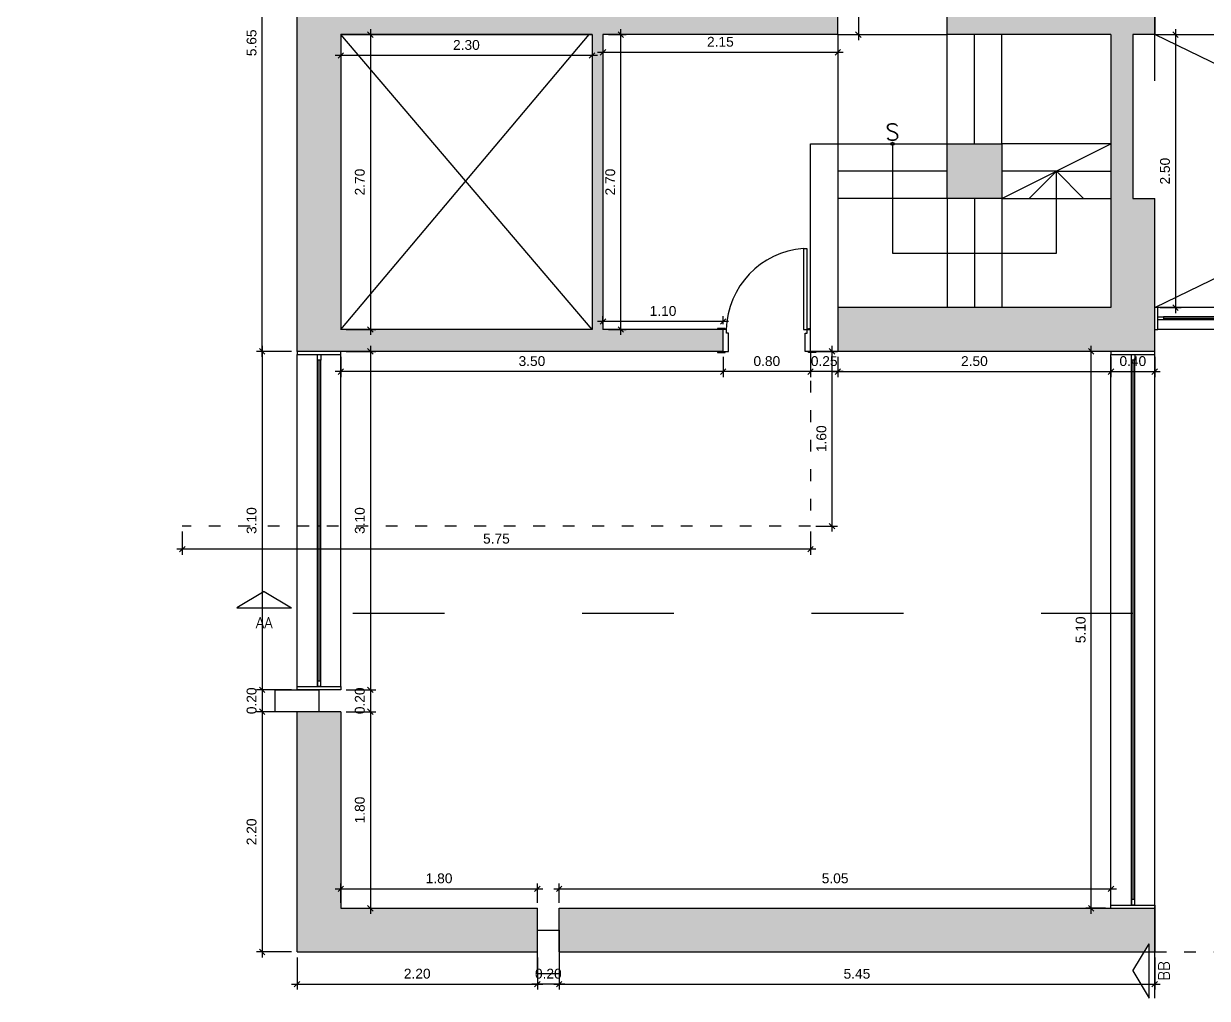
# Model space of a CAD drawing. Header units: millimetres. Extents: x 4 to 107, y -19 to 38.
# Drawn here: x 41.88 to 52.71, y 5.06 to 13.99 of the extents above; entities that cross this region are included whole.
import ezdxf

# ---------------------------------------------------------------- set-up
doc = ezdxf.new("R2010")
doc.units = ezdxf.units.MM
doc.linetypes.add('ACAD_ISO03W100', pattern=[30, 12, -18])
for name, color, linetype in [('ALVENARIA', 4, 'Continuous'), ('CAIXILHOS', 1, 'Continuous'), ('CORTE', 4, 'Continuous'), ('COTAS', 7, 'Continuous'), ('ESCADA', 1, 'Continuous'), ('HACHURA', 253, 'Continuous'), ('PROJEÇÃO', 8, 'Continuous'), ('SIMBOLOS', 7, 'Continuous')]:
    doc.layers.add(name, color=color, linetype=linetype)
doc.styles.add('Simples padrao', font='simplex.shx', dxfattribs={"height": 0.025})
doc.styles.get("Standard").update_dxf_attribs({"font": 'arial.ttf'})
doc.dimstyles.new('1-50', dxfattribs={"dimscale": 0.5, "dimtxt": 0.18, "dimasz": 0.1, "dimexe": 0.1, "dimexo": 0.1, "dimgap": 0.1, "dimtad": 1, "dimzin": 0, "dimdsep": 46, "dimtxsty": 'Standard', "dimblk": 'OBLIQUE', "dimcen": 0.1, "dimdle": 0.1, "dimclrd": 1, "dimclre": 1, "dimclrt": 256, "dimadec": 0, "dimazin": 0, "dimtfac": 1, "dimtmove": 0, "dimatfit": 3, "dimldrblk": 'ORIGIN2', "dimfxl": 1, "dimtolj": 1, "dimtzin": 0, "dimarcsym": 1})

# ---------------------------------------------------------------- blocks, each defined once
blk = doc.blocks.new('_Oblique')
at = {"color": 0, "linetype": 'ByBlock', "lineweight": -2}
blk.add_line((-0.5, -0.5), (0.5, 0.5), dxfattribs=at)
blk = doc.blocks.new('*D87')
at = {"color": 1, "lineweight": -2, "ltscale": 0.025, "transparency": 16777216}
for p, q in [((49.519, 17.688), (49.519, 13.838)), ((49.381, 17.638), (49.569, 17.638)), ((49.381, 13.888), (49.569, 13.888))]:
    blk.add_line(p, q, dxfattribs=at)
at = {"color": 1, "lineweight": -2, "ltscale": 0.025, "transparency": 16777216, "xscale": 0.05, "yscale": 0.05, "zscale": 0.05}
for p, rotation in [((49.519, 17.638), 90), ((49.519, 13.888), 270)]:
    blk.add_blockref('_Oblique', p, dxfattribs=dict(at, rotation=rotation))
at = {"ltscale": 0.025, "transparency": 16777216, "insert": (49.423, 15.763), "char_height": 0.09, "attachment_point": 5, "rotation": 90}
blk.add_mtext('\\A1;3.75', dxfattribs=at)
blk = doc.blocks.new('_Origin2')
at = {"color": 0, "linetype": 'ByBlock', "lineweight": -2}
blk.add_line((-0.5, 0), (-1, 0), dxfattribs=at)
for radius in [0.5, 0.25]:
    blk.add_circle((0, 0), radius, dxfattribs=at)
blk = doc.blocks.new('*D95')
at = {"layer": 'COTAS', "color": 1, "lineweight": -2, "ltscale": 0.025, "transparency": 16777216}
for p, q in [((44.831, 10.988), (45.102, 10.988)), ((45.052, 11.038), (45.052, 7.838)), ((44.831, 7.888), (45.102, 7.888))]:
    blk.add_line(p, q, dxfattribs=at)
at = {"layer": 'COTAS', "color": 1, "lineweight": -2, "ltscale": 0.025, "transparency": 16777216, "xscale": 0.05, "yscale": 0.05, "zscale": 0.05}
for p, rotation in [((45.052, 10.988), 90), ((45.052, 7.888), 270)]:
    blk.add_blockref('_Oblique', p, dxfattribs=dict(at, rotation=rotation))
at = {"layer": 'COTAS', "ltscale": 0.025, "transparency": 16777216, "insert": (44.956, 9.438), "char_height": 0.09, "attachment_point": 5, "rotation": 90}
blk.add_mtext('\\A1;3.10', dxfattribs=at)
blk = doc.blocks.new('*D96')
at = {"layer": 'COTAS', "color": 1, "lineweight": -2, "ltscale": 0.025, "transparency": 16777216}
for p, q in [((45.052, 7.938), (45.052, 7.638)), ((44.831, 7.888), (45.102, 7.888)), ((44.831, 7.688), (45.102, 7.688))]:
    blk.add_line(p, q, dxfattribs=at)
at = {"layer": 'COTAS', "color": 1, "lineweight": -2, "ltscale": 0.025, "transparency": 16777216, "xscale": 0.05, "yscale": 0.05, "zscale": 0.05}
for p, rotation in [((45.052, 7.888), 90), ((45.052, 7.688), 270)]:
    blk.add_blockref('_Oblique', p, dxfattribs=dict(at, rotation=rotation))
at = {"layer": 'COTAS', "ltscale": 0.025, "transparency": 16777216, "insert": (44.956, 7.788), "char_height": 0.09, "attachment_point": 5, "rotation": 90}
blk.add_mtext('\\A1;0.20', dxfattribs=at)
blk = doc.blocks.new('*D97')
at = {"layer": 'COTAS', "color": 1, "lineweight": -2, "ltscale": 0.025, "transparency": 16777216}
for p, q in [((45.052, 7.738), (45.052, 5.838)), ((44.831, 7.688), (45.102, 7.688)), ((44.831, 5.888), (45.102, 5.888))]:
    blk.add_line(p, q, dxfattribs=at)
at = {"layer": 'COTAS', "color": 1, "lineweight": -2, "ltscale": 0.025, "transparency": 16777216, "xscale": 0.05, "yscale": 0.05, "zscale": 0.05}
for p, rotation in [((45.052, 7.688), 90), ((45.052, 5.888), 270)]:
    blk.add_blockref('_Oblique', p, dxfattribs=dict(at, rotation=rotation))
at = {"layer": 'COTAS', "ltscale": 0.025, "transparency": 16777216, "insert": (44.956, 6.788), "char_height": 0.09, "attachment_point": 5, "rotation": 90}
blk.add_mtext('\\A1;1.80', dxfattribs=at)
blk = doc.blocks.new('*D98')
at = {"layer": 'COTAS', "color": 1, "lineweight": -2, "ltscale": 0.025, "transparency": 16777216}
for p, q in [((44.781, 5.938), (44.781, 6.116)), ((46.581, 5.938), (46.581, 6.116)), ((44.731, 6.066), (46.631, 6.066))]:
    blk.add_line(p, q, dxfattribs=at)
at = {"layer": 'COTAS', "color": 1, "lineweight": -2, "ltscale": 0.025, "transparency": 16777216, "xscale": 0.05, "yscale": 0.05, "zscale": 0.05, "rotation": 180}
blk.add_blockref('_Oblique', (44.781, 6.066), dxfattribs=at)
at = {"layer": 'COTAS', "color": 1, "lineweight": -2, "ltscale": 0.025, "transparency": 16777216, "xscale": 0.05, "yscale": 0.05, "zscale": 0.05}
blk.add_blockref('_Oblique', (46.581, 6.066), dxfattribs=at)
at = {"layer": 'COTAS', "ltscale": 0.025, "transparency": 16777216, "insert": (45.681, 6.162), "char_height": 0.09, "attachment_point": 5}
blk.add_mtext('\\A1;1.80', dxfattribs=at)
blk = doc.blocks.new('*D99')
at = {"layer": 'COTAS', "color": 1, "lineweight": -2, "ltscale": 0.025, "transparency": 16777216}
for p, q in [((44.381, 5.438), (44.381, 5.143)), ((46.581, 5.438), (46.581, 5.143)), ((44.331, 5.193), (46.631, 5.193))]:
    blk.add_line(p, q, dxfattribs=at)
at = {"layer": 'COTAS', "color": 1, "lineweight": -2, "ltscale": 0.025, "transparency": 16777216, "xscale": 0.05, "yscale": 0.05, "zscale": 0.05, "rotation": 180}
blk.add_blockref('_Oblique', (44.381, 5.193), dxfattribs=at)
at = {"layer": 'COTAS', "color": 1, "lineweight": -2, "ltscale": 0.025, "transparency": 16777216, "xscale": 0.05, "yscale": 0.05, "zscale": 0.05}
blk.add_blockref('_Oblique', (46.581, 5.193), dxfattribs=at)
at = {"layer": 'COTAS', "ltscale": 0.025, "transparency": 16777216, "insert": (45.481, 5.289), "char_height": 0.09, "attachment_point": 5}
blk.add_mtext('\\A1;2.20', dxfattribs=at)
blk = doc.blocks.new('*D100')
at = {"layer": 'COTAS', "color": 1, "lineweight": -2, "ltscale": 0.025, "transparency": 16777216}
for p, q in [((46.581, 5.238), (46.581, 5.143)), ((46.781, 5.238), (46.781, 5.143)), ((46.831, 5.193), (46.531, 5.193))]:
    blk.add_line(p, q, dxfattribs=at)
at = {"layer": 'COTAS', "color": 1, "lineweight": -2, "ltscale": 0.025, "transparency": 16777216, "xscale": 0.05, "yscale": 0.05, "zscale": 0.05, "rotation": 180}
blk.add_blockref('_Oblique', (46.581, 5.193), dxfattribs=at)
at = {"layer": 'COTAS', "color": 1, "lineweight": -2, "ltscale": 0.025, "transparency": 16777216, "xscale": 0.05, "yscale": 0.05, "zscale": 0.05}
blk.add_blockref('_Oblique', (46.781, 5.193), dxfattribs=at)
at = {"layer": 'COTAS', "ltscale": 0.025, "transparency": 16777216, "insert": (46.681, 5.289), "char_height": 0.09, "attachment_point": 5}
blk.add_mtext('\\A1;0.20', dxfattribs=at)
blk = doc.blocks.new('*D101')
at = {"layer": 'COTAS', "color": 1, "lineweight": -2, "ltscale": 0.025, "transparency": 16777216}
for p, q in [((46.781, 5.438), (46.781, 5.143)), ((52.231, 5.438), (52.231, 5.143)), ((46.731, 5.193), (52.281, 5.193))]:
    blk.add_line(p, q, dxfattribs=at)
at = {"layer": 'COTAS', "color": 1, "lineweight": -2, "ltscale": 0.025, "transparency": 16777216, "xscale": 0.05, "yscale": 0.05, "zscale": 0.05, "rotation": 180}
blk.add_blockref('_Oblique', (46.781, 5.193), dxfattribs=at)
at = {"layer": 'COTAS', "color": 1, "lineweight": -2, "ltscale": 0.025, "transparency": 16777216, "xscale": 0.05, "yscale": 0.05, "zscale": 0.05}
blk.add_blockref('_Oblique', (52.231, 5.193), dxfattribs=at)
at = {"layer": 'COTAS', "ltscale": 0.025, "transparency": 16777216, "insert": (49.506, 5.288), "char_height": 0.09, "attachment_point": 5}
blk.add_mtext('\\A1;5.45', dxfattribs=at)
blk = doc.blocks.new('*D102')
at = {"layer": 'COTAS', "color": 1, "lineweight": -2, "ltscale": 0.025, "transparency": 16777216}
for p, q in [((46.781, 5.938), (46.781, 6.116)), ((51.831, 5.938), (51.831, 6.116)), ((46.731, 6.066), (51.881, 6.066))]:
    blk.add_line(p, q, dxfattribs=at)
at = {"layer": 'COTAS', "color": 1, "lineweight": -2, "ltscale": 0.025, "transparency": 16777216, "xscale": 0.05, "yscale": 0.05, "zscale": 0.05, "rotation": 180}
blk.add_blockref('_Oblique', (46.781, 6.066), dxfattribs=at)
at = {"layer": 'COTAS', "color": 1, "lineweight": -2, "ltscale": 0.025, "transparency": 16777216, "xscale": 0.05, "yscale": 0.05, "zscale": 0.05}
blk.add_blockref('_Oblique', (51.831, 6.066), dxfattribs=at)
at = {"layer": 'COTAS', "ltscale": 0.025, "transparency": 16777216, "insert": (49.306, 6.162), "char_height": 0.09, "attachment_point": 5}
blk.add_mtext('\\A1;5.05', dxfattribs=at)
blk = doc.blocks.new('*D103')
at = {"layer": 'COTAS', "color": 1, "lineweight": -2, "ltscale": 0.025, "transparency": 16777216}
for p, q in [((51.781, 10.988), (51.6, 10.988)), ((51.65, 5.838), (51.65, 11.038)), ((51.781, 5.888), (51.6, 5.888))]:
    blk.add_line(p, q, dxfattribs=at)
at = {"layer": 'COTAS', "color": 1, "lineweight": -2, "ltscale": 0.025, "transparency": 16777216, "xscale": 0.05, "yscale": 0.05, "zscale": 0.05}
for p, rotation in [((51.65, 10.988), 90), ((51.65, 5.888), 270)]:
    blk.add_blockref('_Oblique', p, dxfattribs=dict(at, rotation=rotation))
at = {"layer": 'COTAS', "ltscale": 0.025, "transparency": 16777216, "insert": (51.554, 8.438), "char_height": 0.09, "attachment_point": 5, "rotation": 90}
blk.add_mtext('\\A1;5.10', dxfattribs=at)
blk = doc.blocks.new('*D104')
at = {"layer": 'COTAS', "color": 1, "lineweight": -2, "ltscale": 0.025, "transparency": 16777216}
for p, q in [((49.331, 10.938), (49.331, 10.752)), ((51.831, 10.938), (51.831, 10.752)), ((49.281, 10.802), (51.881, 10.802))]:
    blk.add_line(p, q, dxfattribs=at)
at = {"layer": 'COTAS', "color": 1, "lineweight": -2, "ltscale": 0.025, "transparency": 16777216, "xscale": 0.05, "yscale": 0.05, "zscale": 0.05, "rotation": 180}
blk.add_blockref('_Oblique', (49.331, 10.802), dxfattribs=at)
at = {"layer": 'COTAS', "color": 1, "lineweight": -2, "ltscale": 0.025, "transparency": 16777216, "xscale": 0.05, "yscale": 0.05, "zscale": 0.05}
blk.add_blockref('_Oblique', (51.831, 10.802), dxfattribs=at)
at = {"layer": 'COTAS', "ltscale": 0.025, "transparency": 16777216, "insert": (50.581, 10.898), "char_height": 0.09, "attachment_point": 5}
blk.add_mtext('\\A1;2.50', dxfattribs=at)
blk = doc.blocks.new('*D105')
at = {"layer": 'COTAS', "color": 1, "lineweight": -2, "ltscale": 0.025, "transparency": 16777216}
for p, q in [((51.831, 10.938), (51.831, 10.752)), ((52.231, 10.938), (52.231, 10.752)), ((51.781, 10.802), (52.281, 10.802))]:
    blk.add_line(p, q, dxfattribs=at)
at = {"layer": 'COTAS', "color": 1, "lineweight": -2, "ltscale": 0.025, "transparency": 16777216, "xscale": 0.05, "yscale": 0.05, "zscale": 0.05, "rotation": 180}
blk.add_blockref('_Oblique', (51.831, 10.802), dxfattribs=at)
at = {"layer": 'COTAS', "color": 1, "lineweight": -2, "ltscale": 0.025, "transparency": 16777216, "xscale": 0.05, "yscale": 0.05, "zscale": 0.05}
blk.add_blockref('_Oblique', (52.231, 10.802), dxfattribs=at)
at = {"layer": 'COTAS', "ltscale": 0.025, "transparency": 16777216, "insert": (52.031, 10.898), "char_height": 0.09, "attachment_point": 5}
blk.add_mtext('\\A1;0.40', dxfattribs=at)
blk = doc.blocks.new('*D106')
at = {"layer": 'COTAS', "color": 1, "lineweight": -2, "ltscale": 0.025, "transparency": 16777216}
for p, q in [((49.081, 10.938), (49.081, 10.752)), ((49.331, 10.938), (49.331, 10.752)), ((49.381, 10.802), (49.031, 10.802))]:
    blk.add_line(p, q, dxfattribs=at)
at = {"layer": 'COTAS', "color": 1, "lineweight": -2, "ltscale": 0.025, "transparency": 16777216, "xscale": 0.05, "yscale": 0.05, "zscale": 0.05, "rotation": 180}
blk.add_blockref('_Oblique', (49.081, 10.802), dxfattribs=at)
at = {"layer": 'COTAS', "color": 1, "lineweight": -2, "ltscale": 0.025, "transparency": 16777216, "xscale": 0.05, "yscale": 0.05, "zscale": 0.05}
blk.add_blockref('_Oblique', (49.331, 10.802), dxfattribs=at)
at = {"layer": 'COTAS', "ltscale": 0.025, "transparency": 16777216, "insert": (49.206, 10.898), "char_height": 0.09, "attachment_point": 5}
blk.add_mtext('\\A1;0.25', dxfattribs=at)
blk = doc.blocks.new('*D107')
at = {"layer": 'COTAS', "color": 1, "lineweight": -2, "ltscale": 0.025, "transparency": 16777216}
for p, q in [((48.281, 10.938), (48.281, 10.752)), ((49.081, 10.938), (49.081, 10.752)), ((49.131, 10.802), (48.231, 10.802))]:
    blk.add_line(p, q, dxfattribs=at)
at = {"layer": 'COTAS', "color": 1, "lineweight": -2, "ltscale": 0.025, "transparency": 16777216, "xscale": 0.05, "yscale": 0.05, "zscale": 0.05, "rotation": 180}
blk.add_blockref('_Oblique', (48.281, 10.802), dxfattribs=at)
at = {"layer": 'COTAS', "color": 1, "lineweight": -2, "ltscale": 0.025, "transparency": 16777216, "xscale": 0.05, "yscale": 0.05, "zscale": 0.05}
blk.add_blockref('_Oblique', (49.081, 10.802), dxfattribs=at)
at = {"layer": 'COTAS', "ltscale": 0.025, "transparency": 16777216, "insert": (48.681, 10.898), "char_height": 0.09, "attachment_point": 5}
blk.add_mtext('\\A1;0.80', dxfattribs=at)
blk = doc.blocks.new('*D108')
at = {"layer": 'COTAS', "color": 1, "lineweight": -2, "ltscale": 0.025, "transparency": 16777216}
for p, q in [((44.781, 10.938), (44.781, 10.752)), ((48.281, 10.938), (48.281, 10.752)), ((48.331, 10.802), (44.731, 10.802))]:
    blk.add_line(p, q, dxfattribs=at)
at = {"layer": 'COTAS', "color": 1, "lineweight": -2, "ltscale": 0.025, "transparency": 16777216, "xscale": 0.05, "yscale": 0.05, "zscale": 0.05, "rotation": 180}
blk.add_blockref('_Oblique', (44.781, 10.802), dxfattribs=at)
at = {"layer": 'COTAS', "color": 1, "lineweight": -2, "ltscale": 0.025, "transparency": 16777216, "xscale": 0.05, "yscale": 0.05, "zscale": 0.05}
blk.add_blockref('_Oblique', (48.281, 10.802), dxfattribs=at)
at = {"layer": 'COTAS', "ltscale": 0.025, "transparency": 16777216, "insert": (46.531, 10.898), "char_height": 0.09, "attachment_point": 5}
blk.add_mtext('\\A1;3.50', dxfattribs=at)
blk = doc.blocks.new('*D109')
at = {"layer": 'COTAS', "color": 1, "lineweight": -2, "ltscale": 0.025, "transparency": 16777216}
for p, q in [((47.181, 11.238), (47.181, 11.311)), ((48.281, 11.238), (48.281, 11.311)), ((48.331, 11.261), (47.131, 11.261))]:
    blk.add_line(p, q, dxfattribs=at)
at = {"layer": 'COTAS', "color": 1, "lineweight": -2, "ltscale": 0.025, "transparency": 16777216, "xscale": 0.05, "yscale": 0.05, "zscale": 0.05, "rotation": 180}
blk.add_blockref('_Oblique', (47.181, 11.261), dxfattribs=at)
at = {"layer": 'COTAS', "color": 1, "lineweight": -2, "ltscale": 0.025, "transparency": 16777216, "xscale": 0.05, "yscale": 0.05, "zscale": 0.05}
blk.add_blockref('_Oblique', (48.281, 11.261), dxfattribs=at)
at = {"layer": 'COTAS', "ltscale": 0.025, "transparency": 16777216, "insert": (47.731, 11.357), "char_height": 0.09, "attachment_point": 5}
blk.add_mtext('\\A1;1.10', dxfattribs=at)
blk = doc.blocks.new('*D110')
at = {"layer": 'COTAS', "color": 1, "lineweight": -2, "ltscale": 0.025, "transparency": 16777216}
for p, q in [((47.231, 13.888), (47.394, 13.888)), ((47.344, 11.138), (47.344, 13.938)), ((47.231, 11.188), (47.394, 11.188))]:
    blk.add_line(p, q, dxfattribs=at)
at = {"layer": 'COTAS', "color": 1, "lineweight": -2, "ltscale": 0.025, "transparency": 16777216, "xscale": 0.05, "yscale": 0.05, "zscale": 0.05}
for p, rotation in [((47.344, 13.888), 90), ((47.344, 11.188), 270)]:
    blk.add_blockref('_Oblique', p, dxfattribs=dict(at, rotation=rotation))
at = {"layer": 'COTAS', "ltscale": 0.025, "transparency": 16777216, "insert": (47.248, 12.538), "char_height": 0.09, "attachment_point": 5, "rotation": 90}
blk.add_mtext('\\A1;2.70', dxfattribs=at)
blk = doc.blocks.new('*D111')
at = {"layer": 'COTAS', "color": 1, "lineweight": -2, "ltscale": 0.025, "transparency": 16777216}
for p, q in [((47.181, 13.838), (47.181, 13.676)), ((49.331, 13.838), (49.331, 13.676)), ((47.131, 13.726), (49.381, 13.726))]:
    blk.add_line(p, q, dxfattribs=at)
at = {"layer": 'COTAS', "color": 1, "lineweight": -2, "ltscale": 0.025, "transparency": 16777216, "xscale": 0.05, "yscale": 0.05, "zscale": 0.05, "rotation": 180}
blk.add_blockref('_Oblique', (47.181, 13.726), dxfattribs=at)
at = {"layer": 'COTAS', "color": 1, "lineweight": -2, "ltscale": 0.025, "transparency": 16777216, "xscale": 0.05, "yscale": 0.05, "zscale": 0.05}
blk.add_blockref('_Oblique', (49.331, 13.726), dxfattribs=at)
at = {"layer": 'COTAS', "ltscale": 0.025, "transparency": 16777216, "insert": (48.256, 13.822), "char_height": 0.09, "attachment_point": 5}
blk.add_mtext('\\A1;2.15', dxfattribs=at)
blk = doc.blocks.new('*D112')
at = {"layer": 'COTAS', "color": 1, "lineweight": -2, "ltscale": 0.025, "transparency": 16777216}
for p, q in [((44.781, 13.838), (44.781, 13.647)), ((47.081, 13.838), (47.081, 13.647)), ((47.131, 13.697), (44.731, 13.697))]:
    blk.add_line(p, q, dxfattribs=at)
at = {"layer": 'COTAS', "color": 1, "lineweight": -2, "ltscale": 0.025, "transparency": 16777216, "xscale": 0.05, "yscale": 0.05, "zscale": 0.05, "rotation": 180}
blk.add_blockref('_Oblique', (44.781, 13.697), dxfattribs=at)
at = {"layer": 'COTAS', "color": 1, "lineweight": -2, "ltscale": 0.025, "transparency": 16777216, "xscale": 0.05, "yscale": 0.05, "zscale": 0.05}
blk.add_blockref('_Oblique', (47.081, 13.697), dxfattribs=at)
at = {"layer": 'COTAS', "ltscale": 0.025, "transparency": 16777216, "insert": (45.931, 13.793), "char_height": 0.09, "attachment_point": 5}
blk.add_mtext('\\A1;2.30', dxfattribs=at)
blk = doc.blocks.new('*D113')
at = {"layer": 'COTAS', "color": 1, "lineweight": -2, "ltscale": 0.025, "transparency": 16777216}
for p, q in [((44.831, 13.888), (45.102, 13.888)), ((45.052, 13.938), (45.052, 11.138)), ((44.831, 11.188), (45.102, 11.188))]:
    blk.add_line(p, q, dxfattribs=at)
at = {"layer": 'COTAS', "color": 1, "lineweight": -2, "ltscale": 0.025, "transparency": 16777216, "xscale": 0.05, "yscale": 0.05, "zscale": 0.05}
for p, rotation in [((45.052, 13.888), 90), ((45.052, 11.188), 270)]:
    blk.add_blockref('_Oblique', p, dxfattribs=dict(at, rotation=rotation))
at = {"layer": 'COTAS', "ltscale": 0.025, "transparency": 16777216, "insert": (44.956, 12.538), "char_height": 0.09, "attachment_point": 5, "rotation": 90}
blk.add_mtext('\\A1;2.70', dxfattribs=at)
blk = doc.blocks.new('*D114')
at = {"layer": 'COTAS', "color": 1, "lineweight": -2, "ltscale": 0.025, "transparency": 16777216}
for p, q in [((44.331, 10.988), (44.011, 10.988)), ((44.061, 11.038), (44.061, 7.838)), ((44.331, 7.888), (44.011, 7.888))]:
    blk.add_line(p, q, dxfattribs=at)
at = {"layer": 'COTAS', "color": 1, "lineweight": -2, "ltscale": 0.025, "transparency": 16777216, "xscale": 0.05, "yscale": 0.05, "zscale": 0.05}
for p, rotation in [((44.061, 10.988), 90), ((44.061, 7.888), 270)]:
    blk.add_blockref('_Oblique', p, dxfattribs=dict(at, rotation=rotation))
at = {"layer": 'COTAS', "ltscale": 0.025, "transparency": 16777216, "insert": (43.965, 9.438), "char_height": 0.09, "attachment_point": 5, "rotation": 90}
blk.add_mtext('\\A1;3.10', dxfattribs=at)
blk = doc.blocks.new('*D115')
at = {"layer": 'COTAS', "color": 1, "lineweight": -2, "ltscale": 0.025, "transparency": 16777216}
for p, q in [((44.061, 7.938), (44.061, 7.638)), ((44.331, 7.888), (44.011, 7.888)), ((44.331, 7.688), (44.011, 7.688))]:
    blk.add_line(p, q, dxfattribs=at)
at = {"layer": 'COTAS', "color": 1, "lineweight": -2, "ltscale": 0.025, "transparency": 16777216, "xscale": 0.05, "yscale": 0.05, "zscale": 0.05}
for p, rotation in [((44.061, 7.888), 90), ((44.061, 7.688), 270)]:
    blk.add_blockref('_Oblique', p, dxfattribs=dict(at, rotation=rotation))
at = {"layer": 'COTAS', "ltscale": 0.025, "transparency": 16777216, "insert": (43.965, 7.788), "char_height": 0.09, "attachment_point": 5, "rotation": 90}
blk.add_mtext('\\A1;0.20', dxfattribs=at)
blk = doc.blocks.new('*D116')
at = {"layer": 'COTAS', "color": 1, "lineweight": -2, "ltscale": 0.025, "transparency": 16777216}
for p, q in [((44.061, 7.738), (44.061, 5.438)), ((44.331, 7.688), (44.011, 7.688)), ((44.331, 5.488), (44.011, 5.488))]:
    blk.add_line(p, q, dxfattribs=at)
at = {"layer": 'COTAS', "color": 1, "lineweight": -2, "ltscale": 0.025, "transparency": 16777216, "xscale": 0.05, "yscale": 0.05, "zscale": 0.05}
for p, rotation in [((44.061, 7.688), 90), ((44.061, 5.488), 270)]:
    blk.add_blockref('_Oblique', p, dxfattribs=dict(at, rotation=rotation))
at = {"layer": 'COTAS', "ltscale": 0.025, "transparency": 16777216, "insert": (43.965, 6.588), "char_height": 0.09, "attachment_point": 5, "rotation": 90}
blk.add_mtext('\\A1;2.20', dxfattribs=at)
blk = doc.blocks.new('*D117')
at = {"layer": 'COTAS', "color": 1, "lineweight": -2, "ltscale": 0.025, "transparency": 16777216}
for p, q in [((44.061, 10.938), (44.061, 16.688)), ((44.331, 16.638), (44.011, 16.638)), ((44.331, 10.988), (44.011, 10.988))]:
    blk.add_line(p, q, dxfattribs=at)
at = {"layer": 'COTAS', "color": 1, "lineweight": -2, "ltscale": 0.025, "transparency": 16777216, "xscale": 0.05, "yscale": 0.05, "zscale": 0.05}
for p, rotation in [((44.061, 16.638), 90), ((44.061, 10.988), 270)]:
    blk.add_blockref('_Oblique', p, dxfattribs=dict(at, rotation=rotation))
at = {"layer": 'COTAS', "ltscale": 0.025, "transparency": 16777216, "insert": (43.965, 13.813), "char_height": 0.09, "attachment_point": 5, "rotation": 90}
blk.add_mtext('\\A1;5.65', dxfattribs=at)
blk = doc.blocks.new('*D120')
at = {"layer": 'COTAS', "color": 1, "lineweight": -2, "ltscale": 0.025, "transparency": 16777216}
for p, q in [((52.281, 13.888), (52.472, 13.888)), ((52.422, 13.938), (52.422, 11.338)), ((52.281, 11.388), (52.472, 11.388))]:
    blk.add_line(p, q, dxfattribs=at)
at = {"layer": 'COTAS', "color": 1, "lineweight": -2, "ltscale": 0.025, "transparency": 16777216, "xscale": 0.05, "yscale": 0.05, "zscale": 0.05}
for p, rotation in [((52.422, 13.888), 90), ((52.422, 11.388), 270)]:
    blk.add_blockref('_Oblique', p, dxfattribs=dict(at, rotation=rotation))
at = {"layer": 'COTAS', "ltscale": 0.025, "transparency": 16777216, "insert": (52.326, 12.638), "char_height": 0.09, "attachment_point": 5, "rotation": 90}
blk.add_mtext('\\A1;2.50', dxfattribs=at)
blk = doc.blocks.new('*D160')
at = {"layer": 'COTAS', "color": 1, "lineweight": -2, "ltscale": 0.025, "transparency": 16777216}
for p, q in [((49.131, 10.988), (49.327, 10.988)), ((49.277, 11.038), (49.277, 9.338)), ((49.131, 9.388), (49.327, 9.388))]:
    blk.add_line(p, q, dxfattribs=at)
at = {"layer": 'COTAS', "color": 1, "lineweight": -2, "ltscale": 0.025, "transparency": 16777216, "xscale": 0.05, "yscale": 0.05, "zscale": 0.05}
for p, rotation in [((49.277, 10.988), 90), ((49.277, 9.388), 270)]:
    blk.add_blockref('_Oblique', p, dxfattribs=dict(at, rotation=rotation))
at = {"layer": 'COTAS', "ltscale": 0.025, "transparency": 16777216, "insert": (49.181, 10.188), "char_height": 0.09, "attachment_point": 5, "rotation": 90}
blk.add_mtext('\\A1;1.60', dxfattribs=at)
blk = doc.blocks.new('*D161')
at = {"layer": 'COTAS', "color": 1, "lineweight": -2, "ltscale": 0.025, "transparency": 16777216}
for p, q in [((43.331, 9.338), (43.331, 9.126)), ((49.081, 9.338), (49.081, 9.126)), ((49.131, 9.176), (43.281, 9.176))]:
    blk.add_line(p, q, dxfattribs=at)
at = {"layer": 'COTAS', "color": 1, "lineweight": -2, "ltscale": 0.025, "transparency": 16777216, "xscale": 0.05, "yscale": 0.05, "zscale": 0.05, "rotation": 180}
blk.add_blockref('_Oblique', (43.331, 9.176), dxfattribs=at)
at = {"layer": 'COTAS', "color": 1, "lineweight": -2, "ltscale": 0.025, "transparency": 16777216, "xscale": 0.05, "yscale": 0.05, "zscale": 0.05}
blk.add_blockref('_Oblique', (49.081, 9.176), dxfattribs=at)
at = {"layer": 'COTAS', "ltscale": 0.025, "transparency": 16777216, "insert": (46.206, 9.272), "char_height": 0.09, "attachment_point": 5}
blk.add_mtext('\\A1;5.75', dxfattribs=at)

msp = doc.modelspace()

# ---------------------------------------------------------------- hatches: boundary and pattern name
at = {"layer": 'HACHURA', "ltscale": 0.025}
h = msp.add_hatch(color=256, dxfattribs=at)
h.dxf.hatch_style = 1
h.paths.add_polyline_path([(9.888, 16.638), (7.138, 13.888), (9.888, 13.888)], flags=17)
h.paths.add_polyline_path([(7.741, 14.138), (9.638, 16.035), (9.638, 14.138)], flags=17)
h.paths.add_polyline_path([(6.138, 14.138), (5.188, 14.138), (5.188, 16.338), (6.138, 16.338), (6.138, 16.638), (4.938, 16.638), (4.938, 5.488), (12.788, 5.488), (12.788, 5.738), (7.138, 5.738), (7.138, 5.888), (5.338, 5.888), (5.338, 13.888), (6.138, 13.888)])
h.paths.add_polyline_path([(6.138, 18.838), (4.938, 18.838), (4.938, 17.638), (5.638, 17.638), (5.638, 17.888), (5.888, 17.888), (5.888, 18.138), (6.138, 18.138)])
h.paths.add_polyline_path([(18.338, 18.838), (9.638, 18.838), (7.438, 18.838), (7.138, 18.838), (7.138, 17.638), (7.438, 17.638), (7.438, 18.588), (9.638, 18.588), (9.638, 17.638), (9.888, 17.638), (9.888, 18.438), (17.938, 18.438), (17.938, 11.038), (18.338, 11.038)])
h.paths.add_polyline_path([(18.338, 8.438), (17.938, 8.438), (17.938, 5.888), (15.388, 5.888), (15.388, 5.488), (18.338, 5.488)])
h.paths.add_polyline_path([(12.788, 14.138), (10.888, 14.138), (10.888, 13.888), (12.388, 13.888), (12.388, 11.388), (9.888, 11.388), (9.888, 12.888), (9.638, 12.888), (9.638, 10.988), (9.838, 10.988), (9.838, 11.188), (11.338, 11.188), (11.338, 10.988), (12.788, 10.988), (12.788, 12.388), (12.588, 12.388), (12.588, 13.888), (12.788, 13.888)])
h.paths.add_polyline_path([(11.388, 12.888), (10.888, 12.888), (10.888, 12.388), (11.388, 12.388)], flags=17)
h.paths.add_polyline_path([(25.859, 18.838), (24.659, 18.838), (24.659, 17.638), (25.359, 17.638), (25.359, 17.888), (25.609, 17.888), (25.609, 18.138), (25.859, 18.138)])
h.paths.add_polyline_path([(38.059, 18.838), (29.359, 18.838), (27.159, 18.838), (26.859, 18.838), (26.859, 17.638), (27.159, 17.638), (27.159, 18.588), (29.409, 18.588), (29.409, 14.688), (28.709, 14.688), (28.709, 13.888), (29.609, 13.888), (29.609, 18.438), (37.659, 18.438), (37.659, 11.038), (38.059, 11.038)])
h.paths.add_polyline_path([(25.859, 16.638), (24.659, 16.638), (24.659, 5.488), (32.509, 5.488), (32.509, 5.888), (25.059, 5.888), (25.059, 13.888), (27.359, 13.888), (27.359, 16.338), (27.159, 16.338), (27.159, 14.088), (24.909, 14.088), (24.909, 16.338), (25.859, 16.338)])
h.paths.add_polyline_path([(32.509, 14.138), (30.609, 14.138), (30.609, 13.888), (32.109, 13.888), (32.109, 11.388), (29.609, 11.388), (29.609, 12.888), (29.359, 12.888), (29.359, 10.988), (29.559, 10.988), (29.559, 11.188), (31.059, 11.188), (31.059, 10.988), (32.509, 10.988), (32.509, 12.388), (32.309, 12.388), (32.309, 13.888), (32.509, 13.888)])
h.paths.add_polyline_path([(31.109, 12.888), (30.609, 12.888), (30.609, 12.388), (31.109, 12.388)], flags=17)
h.paths.add_polyline_path([(38.059, 8.438), (37.659, 8.438), (37.659, 5.888), (35.109, 5.888), (35.109, 5.488), (38.059, 5.488)])
h.paths.add_polyline_path([(57.781, 8.438), (57.381, 8.438), (57.381, 5.888), (54.831, 5.888), (54.831, 5.488), (57.781, 5.488)])
h.paths.add_polyline_path([(46.581, 5.888), (44.781, 5.888), (44.781, 7.688), (44.381, 7.688), (44.381, 5.488), (46.581, 5.488)])
h.paths.add_polyline_path([(44.781, 13.888), (47.081, 13.888), (49.331, 13.888), (49.331, 17.638), (48.531, 17.638), (48.531, 17.438), (49.131, 17.438), (49.131, 14.688), (48.531, 14.688), (48.531, 14.088), (44.631, 14.088), (44.631, 16.338), (45.581, 16.338), (45.581, 16.638), (44.381, 16.638), (44.381, 10.988), (48.281, 10.988), (48.281, 11.188), (47.181, 11.188), (47.181, 13.888), (47.081, 13.888), (47.081, 11.188), (44.781, 11.188)])
h.paths.add_polyline_path([(45.581, 18.838), (44.381, 18.838), (44.381, 17.638), (45.081, 17.638), (45.081, 17.888), (45.331, 17.888), (45.331, 18.138), (45.581, 18.138)])
h.paths.add_polyline_path([(46.881, 18.588), (49.131, 18.588), (49.131, 18.438), (57.381, 18.438), (57.381, 11.038), (57.781, 11.038), (57.781, 18.838), (49.081, 18.838), (46.881, 18.838), (46.581, 18.838), (46.581, 17.638), (46.881, 17.638)])
h.paths.add_polyline_path([(50.831, 12.888), (50.331, 12.888), (50.331, 12.388), (50.831, 12.388)], flags=17)
h.paths.add_polyline_path([(52.231, 12.388), (52.031, 12.388), (52.031, 13.888), (52.231, 13.888), (52.231, 14.138), (50.331, 14.138), (50.331, 13.888), (51.831, 13.888), (51.831, 11.388), (49.331, 11.388), (49.331, 10.988), (52.231, 10.988)])
h.paths.add_polyline_path([(64.503, 7.688), (64.103, 7.688), (64.103, 5.488), (66.303, 5.488), (66.303, 5.888), (64.503, 5.888)])
h.paths.add_polyline_path([(64.503, 16.338), (65.303, 16.338), (65.303, 16.638), (64.103, 16.638), (64.103, 10.988), (68.003, 10.988), (68.003, 11.188), (64.503, 11.188)])
h.paths.add_polyline_path([(70.553, 12.888), (70.053, 12.888), (70.053, 12.388), (70.553, 12.388)], flags=17)
h.paths.add_polyline_path([(71.953, 14.138), (70.053, 14.138), (70.053, 13.888), (71.553, 13.888), (71.553, 11.388), (69.053, 11.388), (69.053, 12.888), (68.803, 12.888), (68.803, 10.988), (69.053, 10.988), (71.953, 10.988)])
h.paths.add_polyline_path([(69.053, 14.688), (68.253, 14.688), (68.253, 13.888), (69.053, 13.888)])
h.paths.add_polyline_path([(71.953, 18.838), (68.803, 18.838), (66.303, 18.838), (66.303, 17.638), (66.603, 17.638), (66.603, 18.438), (71.753, 18.438), (71.753, 14.938), (71.953, 14.938)])
h.paths.add_polyline_path([(65.303, 18.838), (64.103, 18.838), (64.103, 17.638), (64.803, 17.638), (64.803, 17.888), (65.053, 17.888), (65.053, 18.138), (65.303, 18.138)])
h.paths.add_polyline_path([(77.503, 8.438), (77.103, 8.438), (77.103, 5.888), (74.553, 5.888), (74.553, 5.488), (77.503, 5.488)])
h = msp.add_hatch(color=256, dxfattribs=at)
h.dxf.hatch_style = 1
h.paths.add_polyline_path([(32.509, 18.438), (32.309, 18.438), (32.309, 14.138), (32.509, 14.138)])
h.paths.add_polyline_path([(27.359, 13.888), (26.859, 13.888), (26.859, 8.588), (27.359, 8.588)])
h.paths.add_polyline_path([(27.359, 8.588), (26.859, 8.588), (26.859, 5.888), (27.359, 5.888)])
h.paths.add_polyline_path([(52.231, 17.738), (50.331, 17.738), (50.331, 17.238), (51.731, 17.238), (51.731, 14.138), (52.231, 14.138)])
h.paths.add_polyline_path([(52.231, 5.888), (46.781, 5.888), (46.781, 5.488), (52.136, 5.488), (52.181, 5.564), (52.181, 5.488), (52.231, 5.488)])

# ---------------------------------------------------------------- linework, layer by layer
at = {"layer": 'ALVENARIA', "ltscale": 0.025}
for p, q in [((49.331, 13.888), (49.331, 17.638)), ((44.781, 13.888), (47.081, 13.888)), ((47.081, 13.888), (44.781, 13.888)), ((47.081, 13.888), (47.081, 11.188)), ((49.331, 13.888), (47.181, 13.888)), ((47.181, 13.888), (47.181, 11.188)), ((47.081, 11.188), (44.781, 11.188)), ((48.281, 11.188), (47.181, 11.188)), ((48.281, 10.988), (48.281, 11.188)), ((48.281, 10.988), (44.381, 10.988)), ((44.781, 7.688), (44.381, 7.688)), ((44.781, 5.888), (46.581, 5.888)), ((46.581, 5.488), (46.581, 5.888))]:
    msp.add_line(p, q, dxfattribs=at)
at = {"layer": 'ALVENARIA'}
for p, q in [((44.381, 10.988), (44.381, 16.638)), ((50.331, 13.888), (50.331, 14.138)), ((52.231, 14.138), (52.231, 13.888)), ((44.781, 13.888), (44.781, 11.188)), ((51.831, 13.888), (50.331, 13.888)), ((51.831, 13.888), (51.831, 11.388)), ((52.231, 13.888), (52.031, 13.888)), ((52.031, 13.888), (52.031, 12.388)), ((50.331, 12.888), (50.831, 12.888)), ((50.331, 12.388), (50.331, 12.888)), ((50.831, 12.888), (50.831, 12.388)), ((50.831, 12.388), (50.331, 12.388)), ((52.031, 12.388), (52.231, 12.388)), ((52.231, 10.988), (52.231, 12.388)), ((51.831, 11.388), (49.331, 11.388)), ((52.231, 10.988), (49.331, 10.988)), ((44.381, 5.488), (44.381, 7.688)), ((44.781, 7.688), (44.781, 5.888)), ((44.381, 5.488), (46.581, 5.488))]:
    msp.add_line(p, q, dxfattribs=at)
at = {"layer": 'ALVENARIA', "color": 2, "ltscale": 0.025}
for p, q in [((52.231, 13.888), (57.381, 13.888)), ((46.781, 5.888), (52.231, 5.888)), ((46.781, 5.488), (46.781, 5.888))]:
    msp.add_line(p, q, dxfattribs=at)
at = {"layer": 'ALVENARIA', "color": 2}
for p, q in [((49.081, 10.988), (49.081, 12.888)), ((49.081, 12.888), (49.331, 12.888)), ((49.331, 12.888), (49.331, 10.988)), ((49.331, 10.988), (49.081, 10.988)), ((52.231, 5.888), (52.231, 5.488)), ((46.781, 5.488), (52.231, 5.488))]:
    msp.add_line(p, q, dxfattribs=at)
at = {"layer": 'ALVENARIA', "color": 1, "ltscale": 0.025}
for points in [[(44.581, 7.688), (44.181, 7.688), (44.181, 7.888), (44.581, 7.888)], [(46.581, 5.688), (46.781, 5.688), (46.781, 5.288), (46.581, 5.288)]]:
    msp.add_lwpolyline(points, close=True, dxfattribs=at)
at = {"layer": 'CAIXILHOS'}
for p, q in [((57.351, 11.388), (52.261, 11.388)), ((57.351, 11.188), (52.261, 11.188)), ((44.381, 7.918), (44.381, 10.958)), ((44.781, 7.918), (44.781, 10.958)), ((51.831, 5.918), (51.831, 10.958)), ((52.231, 10.988), (51.981, 10.988)), ((52.231, 5.918), (52.231, 10.958)), ((52.031, 5.888), (52.231, 5.888))]:
    msp.add_line(p, q, dxfattribs=at)
at = {"layer": 'CAIXILHOS', "color": 2}
for p, q in [((57.351, 11.305), (52.311, 11.305)), ((57.301, 11.29), (52.311, 11.29)), ((57.351, 11.275), (52.311, 11.275)), ((44.568, 7.918), (44.568, 10.908)), ((44.583, 7.968), (44.583, 10.908)), ((44.598, 7.918), (44.598, 10.908)), ((52.018, 5.918), (52.018, 10.908)), ((52.033, 5.968), (52.033, 10.908)), ((52.048, 5.918), (52.048, 10.908))]:
    msp.add_line(p, q, dxfattribs=at)
at = {"layer": 'CAIXILHOS', "ltscale": 0.025}
msp.add_line((44.781, 7.888), (44.381, 7.888), dxfattribs=at)
at = {"layer": 'CAIXILHOS'}
msp.add_lwpolyline([(49.016, 11.188), (49.051, 11.188), (49.051, 11.928), (49.016, 11.928)], close=True, dxfattribs=at)
for points in [[(52.231, 11.188), (52.261, 11.188), (52.261, 11.388), (52.231, 11.388)], [(48.301, 11.188), (48.301, 11.198), (48.231, 11.198), (48.231, 11.188)], [(48.281, 10.988), (48.331, 10.988), (48.331, 11.153), (48.311, 11.153), (48.311, 11.188), (48.281, 11.188)], [(49.081, 10.988), (49.031, 10.988), (49.031, 11.153), (49.051, 11.153), (49.051, 11.188), (49.081, 11.188)], [(49.061, 11.188), (49.061, 11.198), (49.081, 11.198)], [(44.381, 10.988), (44.381, 10.958), (44.781, 10.958), (44.781, 10.988)], [(48.231, 10.988), (48.231, 10.978), (48.301, 10.978), (48.301, 10.988)], [(49.131, 10.988), (49.131, 10.978), (49.061, 10.978), (49.061, 10.988)], [(51.831, 10.988), (51.831, 10.958), (52.231, 10.958), (52.231, 10.988)], [(44.381, 7.888), (44.381, 7.918), (44.781, 7.918), (44.781, 7.888)], [(44.598, 7.918), (44.598, 7.918), (44.568, 7.918), (44.568, 7.918)], [(51.831, 5.888), (51.831, 5.918), (52.231, 5.918), (52.231, 5.888)], [(52.048, 5.918), (52.048, 5.918), (52.018, 5.918), (52.018, 5.918)]]:
    msp.add_lwpolyline(points, dxfattribs=at)
at = {"layer": 'CAIXILHOS', "color": 2}
for points in [[(52.261, 11.305), (52.311, 11.305), (52.311, 11.275), (52.261, 11.275)], [(44.598, 10.958), (44.598, 10.908), (44.568, 10.908), (44.568, 10.958)], [(52.048, 10.958), (52.048, 10.908), (52.018, 10.908), (52.018, 10.958)], [(44.598, 7.918), (44.598, 7.968), (44.568, 7.968), (44.568, 7.918)], [(52.048, 5.918), (52.048, 5.968), (52.018, 5.968), (52.018, 5.918)]]:
    msp.add_lwpolyline(points, dxfattribs=at)
at = {"layer": 'CAIXILHOS', "ltscale": 0.5}
msp.add_arc((49.072, 11.169), 0.762, 94.2436, 178.5315, dxfattribs=at)
at = {"layer": 'CORTE', "linetype": 'ACAD_ISO03W100', "ltscale": 0.07}
for p, q in [((52.231, 5.064), (52.231, 19.564)), ((58.331, 8.588), (43.831, 8.588))]:
    msp.add_line(p, q, dxfattribs=at)
at = {"layer": 'CORTE', "color": 4, "ltscale": 0.025}
msp.add_line((50.831, 12.388), (51.831, 12.888), dxfattribs=at)
at = {"layer": 'CORTE', "ltscale": 0.025}
for p, q in [((44.081, 8.788), (43.831, 8.638)), ((44.081, 8.788), (44.331, 8.638)), ((43.831, 8.638), (44.331, 8.638)), ((52.031, 5.314), (52.181, 5.564)), ((52.181, 5.064), (52.181, 5.564)), ((52.031, 5.314), (52.181, 5.064))]:
    msp.add_line(p, q, dxfattribs=at)
at = {"layer": 'ESCADA'}
for p, q in [((49.331, 13.888), (50.331, 13.888)), ((49.331, 13.888), (49.331, 12.888)), ((49.331, 12.888), (50.331, 12.888)), ((50.331, 12.638), (49.331, 12.638)), ((50.831, 12.388), (51.831, 12.388))]:
    msp.add_line(p, q, dxfattribs=at)
at = {"layer": 'ESCADA', "color": 8}
for p, q in [((50.331, 12.888), (50.331, 13.888)), ((50.581, 12.888), (50.581, 13.888)), ((50.831, 12.888), (50.831, 13.888)), ((51.831, 12.888), (50.831, 12.888)), ((51.331, 12.638), (50.831, 12.638))]:
    msp.add_line(p, q, dxfattribs=at)
at = {"layer": 'ESCADA', "color": 3}
for p, q in [((51.331, 12.638), (51.831, 12.638)), ((50.831, 12.388), (50.831, 11.388)), ((50.831, 12.388), (51.831, 12.388))]:
    msp.add_line(p, q, dxfattribs=at)
at = {"layer": 'ESCADA', "color": 2}
for p, q in [((50.331, 12.388), (49.331, 12.388)), ((50.331, 12.388), (50.331, 11.388)), ((50.581, 12.388), (50.581, 11.388))]:
    msp.add_line(p, q, dxfattribs=at)
at = {"layer": 'PROJEÇÃO', "linetype": 'ACAD_ISO03W100', "ltscale": 0.009}
for p, q in [((49.081, 10.988), (49.081, 9.388)), ((49.081, 9.388), (43.331, 9.388)), ((52.231, 5.488), (54.831, 5.488))]:
    msp.add_line(p, q, dxfattribs=at)
at = {"layer": 'PROJEÇÃO', "ltscale": 0.025}
msp.add_line((44.598, 9.388), (44.568, 9.388), dxfattribs=at)
at = {"layer": 'SIMBOLOS', "ltscale": 0.025}
for p, q in [((44.781, 11.188), (47.056, 13.888)), ((47.081, 11.188), (44.781, 13.888)), ((52.231, 11.388), (57.381, 13.888)), ((57.381, 11.388), (52.231, 13.888)), ((49.831, 12.888), (49.831, 11.888)), ((51.331, 12.638), (51.081, 12.388)), ((51.331, 11.888), (51.331, 12.638)), ((51.331, 12.638), (51.581, 12.388)), ((49.831, 11.888), (51.331, 11.888))]:
    msp.add_line(p, q, dxfattribs=at)
msp.add_circle((49.831, 12.888), 0.0145, dxfattribs=at)

# ---------------------------------------------------------------- texts
at = {"layer": 'CORTE', "ltscale": 0.025, "insert": (44.081, 8.504), "char_height": 0.1, "attachment_point": 5, "style": 'Simples padrao'}
msp.add_mtext_dynamic_manual_height_columns('AA', width=0.26903, gutter_width=0.125, heights=[0], dxfattribs=at)
at = {"layer": 'CORTE', "ltscale": 0.025, "insert": (52.316, 5.314), "char_height": 0.1, "attachment_point": 5, "rotation": 90, "style": 'Simples padrao'}
msp.add_mtext_dynamic_manual_height_columns('BB', width=0.26903, gutter_width=0.125, heights=[0], dxfattribs=at)
at = {"layer": 'SIMBOLOS', "ltscale": 0.025, "insert": (49.831, 12.997), "char_height": 0.15, "attachment_point": 5, "style": 'Simples padrao'}
msp.add_mtext_dynamic_manual_height_columns('S', width=0.09327, gutter_width=0.125, heights=[0], dxfattribs=at)

# ---------------------------------------------------------------- dimensions: what is measured, and where the dimension line sits
at = {"ltscale": 0.025}
dim = msp.add_linear_dim(base=(49.519, 13.888), p1=(49.331, 17.638), p2=(49.331, 13.888), angle=90, dimstyle='1-50', dxfattribs=at)
dim.commit()
dim.dimension.update_dxf_attribs({"geometry": '*D87', "text_midpoint": (49.423, 15.763)})
at = {"layer": 'COTAS', "ltscale": 0.025}
for base, p1, p2, picture, middle in [((44.061, 16.638), (44.381, 10.988), (44.381, 16.638), '*D117', (43.965, 13.813)), ((45.052, 11.188), (44.781, 13.888), (44.781, 11.188), '*D113', (44.956, 12.538)), ((47.344, 13.888), (47.181, 11.188), (47.181, 13.888), '*D110', (47.248, 12.538)), ((44.061, 7.888), (44.381, 10.988), (44.381, 7.888), '*D114', (43.965, 9.438)), ((45.052, 7.888), (44.781, 10.988), (44.781, 7.888), '*D95', (44.956, 9.438)), ((51.65, 10.988), (51.831, 5.888), (51.831, 10.988), '*D103', (51.554, 8.438)), ((44.061, 5.488), (44.381, 7.688), (44.381, 5.488), '*D116', (43.965, 6.588)), ((45.052, 5.888), (44.781, 7.688), (44.781, 5.888), '*D97', (44.956, 6.788))]:
    dim = msp.add_linear_dim(base=base, p1=p1, p2=p2, angle=90, dimstyle='1-50', dxfattribs=at)
    dim.commit()
    dim.dimension.update_dxf_attribs({"geometry": picture, "text_midpoint": middle})
for base, p1, p2, picture, middle in [((44.781, 13.697), (47.081, 13.888), (44.781, 13.888), '*D112', (45.931, 13.793)), ((49.331, 13.726), (47.181, 13.888), (49.331, 13.888), '*D111', (48.256, 13.822)), ((47.181, 11.261), (48.281, 11.188), (47.181, 11.188), '*D109', (47.731, 11.357)), ((44.781, 10.802), (48.281, 10.988), (44.781, 10.988), '*D108', (46.531, 10.898)), ((48.281, 10.802), (49.081, 10.988), (48.281, 10.988), '*D107', (48.681, 10.898)), ((51.831, 10.802), (49.331, 10.988), (51.831, 10.988), '*D104', (50.581, 10.898)), ((52.231, 10.802), (51.831, 10.988), (52.231, 10.988), '*D105', (52.031, 10.898)), ((43.331, 9.176), (49.081, 9.388), (43.331, 9.388), '*D161', (46.206, 9.272)), ((46.581, 6.066), (44.781, 5.888), (46.581, 5.888), '*D98', (45.681, 6.162)), ((51.831, 6.066), (46.781, 5.888), (51.831, 5.888), '*D102', (49.306, 6.162)), ((46.581, 5.193), (44.381, 5.488), (46.581, 5.488), '*D99', (45.481, 5.289)), ((52.231, 5.193), (46.781, 5.488), (52.231, 5.488), '*D101', (49.506, 5.288))]:
    dim = msp.add_linear_dim(base=base, p1=p1, p2=p2, dimstyle='1-50', dxfattribs=at)
    dim.commit()
    dim.dimension.update_dxf_attribs({"geometry": picture, "text_midpoint": middle})
for p1, p2, distance, picture, middle in [((52.231, 13.888), (52.231, 11.388), 0.191, '*D120', (52.326, 12.638)), ((49.081, 10.988), (49.081, 9.388), 0.196, '*D160', (49.181, 10.188))]:
    dim = msp.add_aligned_dim(p1=p1, p2=p2, distance=distance, dimstyle='1-50', dxfattribs=at)
    dim.commit()
    dim.dimension.update_dxf_attribs({"geometry": picture, "text_midpoint": middle})
for base, p1, p2, picture, middle in [((49.081, 10.802), (49.331, 10.988), (49.081, 10.988), '*D106', (49.206, 10.802)), ((46.581, 5.193), (46.781, 5.288), (46.581, 5.288), '*D100', (46.681, 5.193))]:
    dim = msp.add_linear_dim(base=base, p1=p1, p2=p2, dimstyle='1-50', dxfattribs=at)
    dim.commit()
    dim.dimension.update_dxf_attribs({"geometry": picture, "text_midpoint": middle, "dimtype": 160})
for base, p1, p2, picture, middle in [((44.061, 7.688), (44.381, 7.888), (44.381, 7.688), '*D115', (44.061, 7.788)), ((45.052, 7.688), (44.781, 7.888), (44.781, 7.688), '*D96', (45.052, 7.788))]:
    dim = msp.add_linear_dim(base=base, p1=p1, p2=p2, angle=270, dimstyle='1-50', dxfattribs=at)
    dim.commit()
    dim.dimension.update_dxf_attribs({"geometry": picture, "text_midpoint": middle, "dimtype": 161})

doc.saveas('drawing.dxf')
